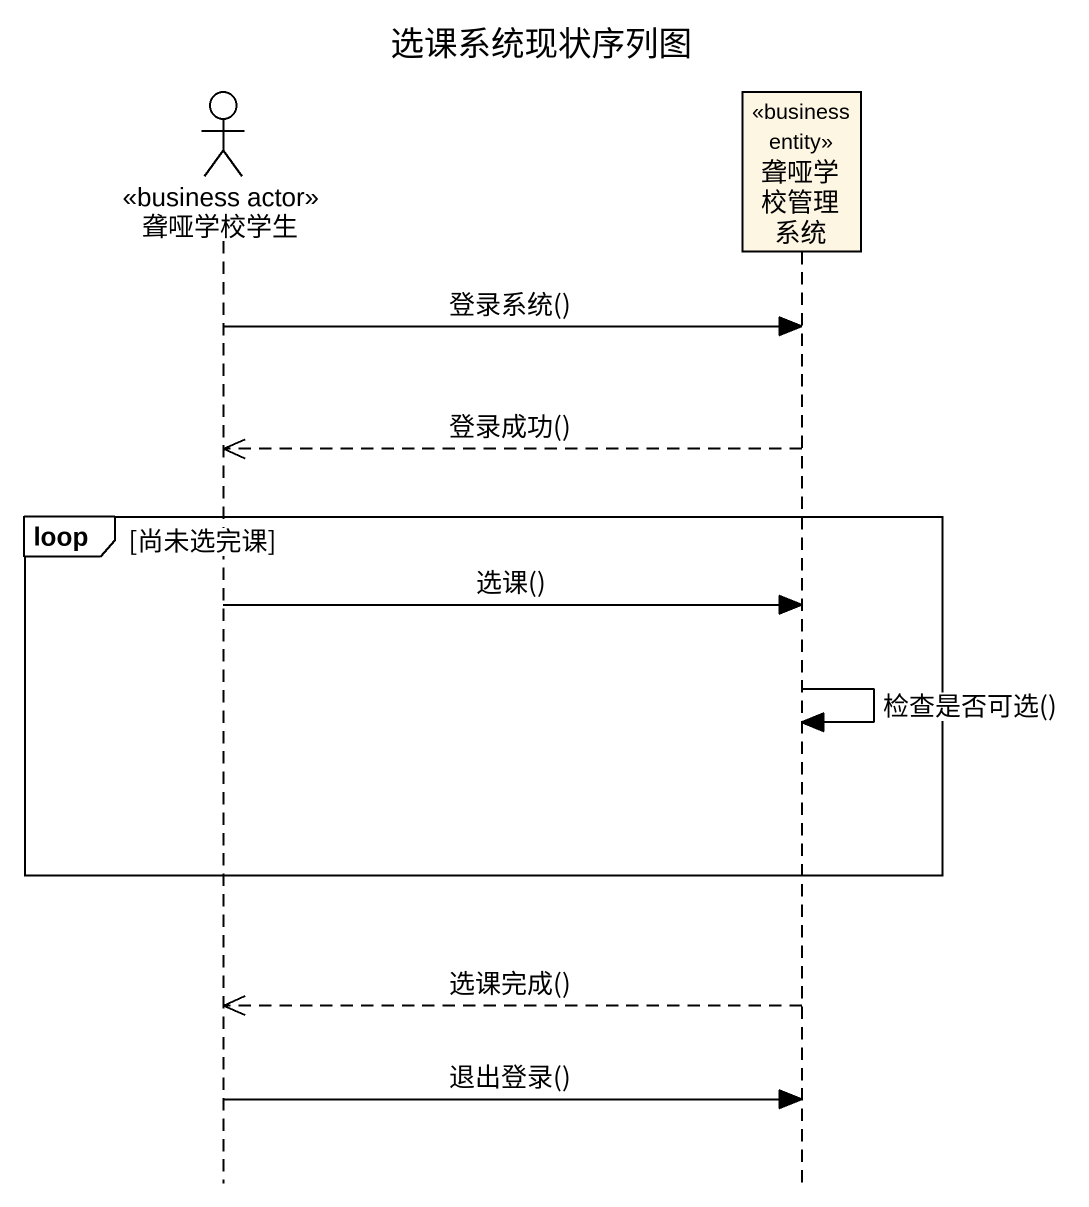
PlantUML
@startuml
title 选课系统现状序列图
hide footbox
actor 聋哑学校学生 <<business actor>>
participant 聋哑学校管理系统 <<business entity>>

聋哑学校学生 -> 聋哑学校管理系统 : 登录系统()
聋哑学校管理系统 -->> 聋哑学校学生 : 登录成功()
loop 尚未选完课
  聋哑学校学生 -> 聋哑学校管理系统 : 选课()
  聋哑学校管理系统 -> 聋哑学校管理系统 : 检查是否可选()
end
聋哑学校管理系统 -->> 聋哑学校学生 : 选课完成()
聋哑学校学生 -> 聋哑学校管理系统 : 退出登录()
@enduml
